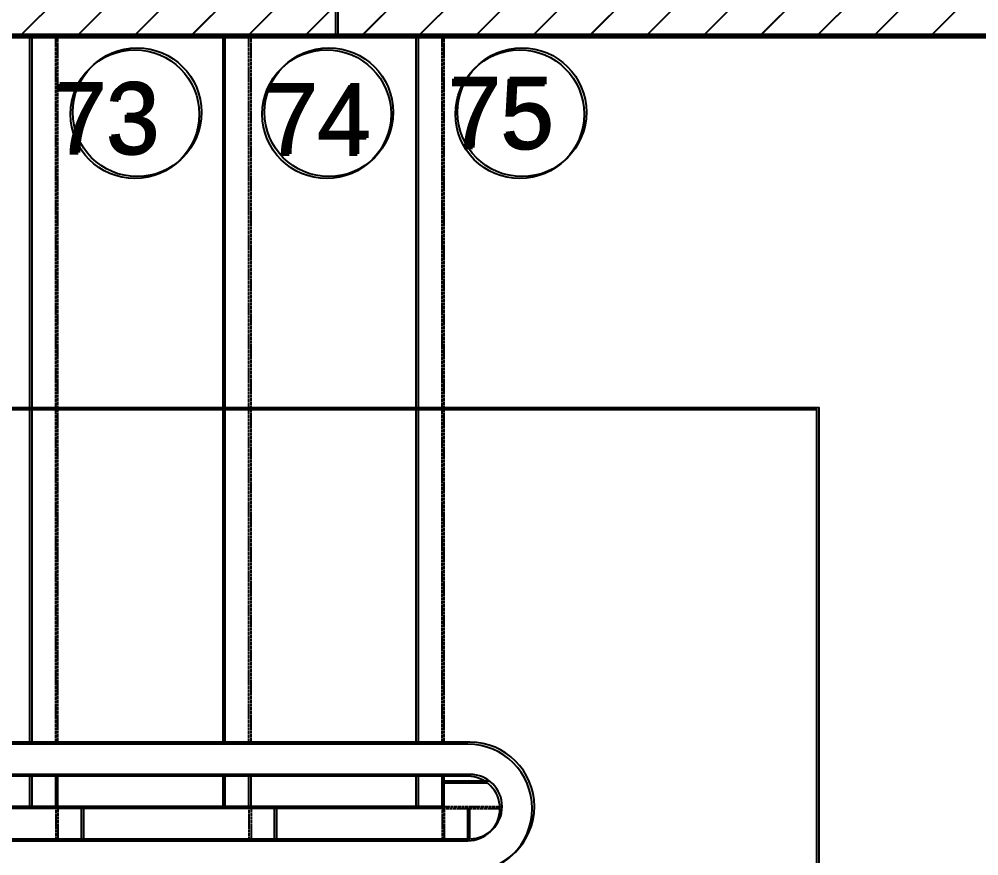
# Model space of a CAD drawing. Header units: inches. Extents: x 4821 to 127877, y 58012 to 433683.
# Drawn here: x 85247 to 86737, y 87827 to 89127 of the extents above; entities that cross this region are included whole.
import ezdxf

# ---------------------------------------------------------------- set-up
doc = ezdxf.new("R2010")
doc.units = ezdxf.units.IN
doc.header["$MEASUREMENT"] = 0
doc.linetypes.add('HIDDEN', pattern=[9.525, 6.35, -3.175])
for name, color, linetype in [('A-DETL', 1, 'Continuous'), ('A-HND', 40, 'Continuous'), ('A-STP', 11, 'Continuous'), ('A-STP-HID', 191, 'HIDDEN'), ('A-WAL-CMU', 7, 'Continuous'), ('COL FISRT$0$COL GROUND$0$Cloums$0$A-COL-HAT', 8, 'Continuous'), ('COL FISRT$0$COL GROUND$0$Cloums$0$A-COL-RFC', 210, 'Continuous')]:
    doc.layers.add(name, color=color, linetype=linetype)
doc.styles.add('Xarab', font='xarab.shx')

# ---------------------------------------------------------------- blocks, each defined once
blk = doc.blocks.new('COL FISRT')
at = {"layer": 'COL FISRT$0$COL GROUND$0$Cloums$0$A-COL-HAT'}
h = blk.add_hatch(dxfattribs=at)
h.set_pattern_fill('ANSI31', color=256, scale=500)
h.set_pattern_definition([(45, (1132937.42, -1550303.88), (-44.194174, 44.194174), [])])
h.paths.add_polyline_path([(1200077.9, -1522172), (1200077.9, -1518497.1), (1200078.1, -1518497.1), (1200077.7, -1517122.1), (1199432.1, -1517122), (1192527.9, -1517122), (1192527.9, -1520072), (1192827.9, -1520072), (1192827.9, -1517422), (1199780.9, -1517422), (1199777.9, -1519822), (1195677.9, -1519822), (1195677.9, -1522172), (1195977.9, -1522172), (1195977.9, -1520122), (1199777.9, -1520122), (1199777.9, -1522172)])
at = {"layer": 'COL FISRT$0$COL GROUND$0$Cloums$0$A-COL-RFC', "linetype": 'Continuous', "elevation": 0}
blk.add_lwpolyline([(1200077.9, -1522172), (1200077.9, -1517122.1), (1199783.9, -1517122), (1192527.9, -1517122), (1192527.9, -1520072), (1192827.9, -1520072), (1192827.9, -1517422), (1199777.9, -1517422), (1199777.9, -1519822), (1195677.9, -1519822), (1195677.9, -1522172), (1195977.9, -1522172), (1195977.9, -1520122), (1199777.9, -1520122), (1199777.9, -1522172), (1200077.9, -1522172)], dxfattribs=at)
blk = doc.blocks.new('FIRST SLAB EDGE')
at = {"layer": 'A-WAL-CMU'}
for p in [(1198806.4, -1721438.6), (1195572.3, -1721738.6)]:
    blk.add_line(p, (1198806.4, -1721738.6), dxfattribs=at)

msp = doc.modelspace()

# ---------------------------------------------------------------- linework, layer by layer
at = {"layer": 'A-DETL'}
for points in [[(84927.1, 88523.9), (86488.8, 88523.9), (86488.8, 87323.9), (81747, 87323.9)], [(84923.7, 88520.9), (86485.4, 88520.9), (86485.4, 87320.9), (81743.6, 87320.9)]]:
    msp.add_lwpolyline(points, dxfattribs=at)
at = {"layer": 'A-HND', "ltscale": 0.2, "elevation": 0}
for points in [[(84729.1, 88000.9), (81703.6, 88000.9, 1), (81703.6, 87800.9), (85943.6, 87800.9, 1), (85943.6, 88000.9), (84769.9, 88000.9)], [(84732.5, 88003.9), (81707, 88003.9, 1), (81707, 87803.9), (85947, 87803.9, 1), (85947, 88003.9), (84773.3, 88003.9)], [(84729.1, 87950.9), (81703.6, 87950.9, 1), (81703.6, 87850.9), (85943.6, 87850.9, 1), (85943.6, 87950.9), (84769.9, 87950.9)], [(84732.5, 87953.9), (81707, 87953.9, 1), (81707, 87853.9), (85947, 87853.9, 1), (85947, 87953.9), (84773.3, 87953.9)]]:
    msp.add_lwpolyline(points, format="xyb", dxfattribs=at)
at = {"layer": 'A-STP', "ltscale": 0.2}
for p, q in [((85903.6, 87900.9, 0), (81663.6, 87900.9, 0)), ((85907, 87903.9, 0), (81667, 87903.9, 0)), ((85343.6, 87850.9, 0), (85343.6, 87900.9, 0)), ((85347, 87853.9, 0), (85347, 87903.9, 0)), ((85643.6, 87850.9, 0), (85643.6, 87900.9, 0)), ((85647, 87853.9, 0), (85647, 87903.9, 0)), ((85943.6, 87850.9, 0), (85943.6, 87900.9, 0)), ((85947, 87853.9, 0), (85947, 87903.9, 0))]:
    msp.add_line(p, q, dxfattribs=at)
at = {"layer": 'A-STP-HID', "color": 8, "linetype": 'Continuous', "ltscale": 0.2}
for p, q in [((85267, 88003.9, 0), (85267, 89103.9, 0)), ((85567, 88003.9, 0), (85567, 89103.9, 0)), ((85867, 88003.9, 0), (85867, 89103.9, 0)), ((85263.6, 88000.9, 0), (85263.6, 89100.9, 0)), ((85563.6, 88000.9, 0), (85563.6, 89100.9, 0)), ((85863.6, 88000.9, 0), (85863.6, 89100.9, 0)), ((85263.6, 87900.9, 0), (85263.6, 87950.9, 0)), ((85267, 87903.9, 0), (85267, 87953.9, 0)), ((85303.6, 87900.9, 0), (85303.6, 87950.9, 0)), ((85307, 87903.9, 0), (85307, 87953.9, 0)), ((85563.6, 87900.9, 0), (85563.6, 87950.9, 0)), ((85567, 87903.9, 0), (85567, 87953.9, 0)), ((85603.6, 87900.9, 0), (85603.6, 87950.9, 0)), ((85607, 87903.9, 0), (85607, 87953.9, 0)), ((85863.6, 87900.9, 0), (85863.6, 87950.9, 0)), ((85867, 87903.9, 0), (85867, 87953.9, 0)), ((85903.6, 87900.9, 0), (85903.6, 87950.9, 0)), ((85907, 87903.9, 0), (85907, 87953.9, 0))]:
    msp.add_line(p, q, dxfattribs=at)
at = {"layer": 'A-STP-HID', "color": 8, "ltscale": 0.2}
for p, q in [((85307, 88003.9, 0), (85307, 89103.9, 0)), ((85607, 88003.9, 0), (85607, 89103.9, 0)), ((85907, 88003.9, 0), (85907, 89103.9, 0)), ((85303.6, 88000.9, 0), (85303.6, 89100.9, 0)), ((85603.6, 88000.9, 0), (85603.6, 89100.9, 0)), ((85903.6, 88000.9, 0), (85903.6, 89100.9, 0))]:
    msp.add_line(p, q, dxfattribs=at)
at = {"layer": 'A-STP-HID', "ltscale": 0.2}
for p, q in [((85303.6, 87900.9, 0), (85303.6, 87850.9, 0)), ((85307, 87903.9, 0), (85307, 87853.9, 0)), ((85603.6, 87900.9, 0), (85603.6, 87850.9, 0)), ((85607, 87903.9, 0), (85607, 87853.9, 0)), ((85903.6, 87900.9, 0), (85903.6, 87850.9, 0)), ((85903.6, 87900.9, 0), (85993.6, 87900.9, 0)), ((85907, 87903.9, 0), (85907, 87853.9, 0)), ((85907, 87903.9, 0), (85997, 87903.9, 0))]:
    msp.add_line(p, q, dxfattribs=at)
at = {"layer": 'A-STP-HID', "color": 8, "linetype": 'Continuous', "ltscale": 0.2, "elevation": 0}
for points in [[(85903.6, 87900.9), (85903.6, 87940.9), (85973.6, 87940.9)], [(85907, 87903.9), (85907, 87943.9), (85977, 87943.9)]]:
    msp.add_lwpolyline(points, dxfattribs=at)
at = {"layer": 'A-STP-HID', "color": 8, "linetype": 'Continuous', "ltscale": 0.2}
for centre in [(85426.6, 88979.5, 0), (85430, 88982.5, 0), (85724.4, 88979.5, 0), (85727.8, 88982.5, 0), (86024.4, 88979.5, 0), (86027.8, 88982.5, 0)]:
    msp.add_circle(centre, 100, dxfattribs=at)
at = {"layer": 'A-WAL-CMU'}
for p, q in [((80345.3, 89098.6), (87298.4, 89098.6)), ((80345.3, 89098.6, 0), (87298.4, 89098.6, 0)), ((80348.7, 89101.6), (87301.8, 89101.6)), ((80348.7, 89101.6, 0), (87301.8, 89101.6, 0))]:
    msp.add_line(p, q, dxfattribs=at)

# ---------------------------------------------------------------- block references
for name, p in [('FIRST SLAB EDGE', (-1113068, 1810839.4, 0)), ('FIRST SLAB EDGE', (-1113064.6, 1810842.4, 0)), ('COL FISRT', (-1112473.6, 1606522.9)), ('COL FISRT', (-1112470.2, 1606525.9))]:
    msp.add_blockref(name, p, dxfattribs=at)

# ---------------------------------------------------------------- texts
at = {"layer": 'A-STP-HID', "color": 8, "linetype": 'Continuous', "ltscale": 0.2, "style": 'Xarab'}
for s, p in [('73', (85302.2, 88919.6, 0)), ('75', (85911.4, 88924.7, 0)), ('75', (85914.8, 88927.6, 0)), ('73', (85298.8, 88916.6, 0)), ('74', (85626.9, 88914.8, 0)), ('74', (85630.3, 88917.8, 0))]:
    msp.add_text(s, height=110, dxfattribs=at).set_placement(p)

doc.saveas('drawing.dxf')
